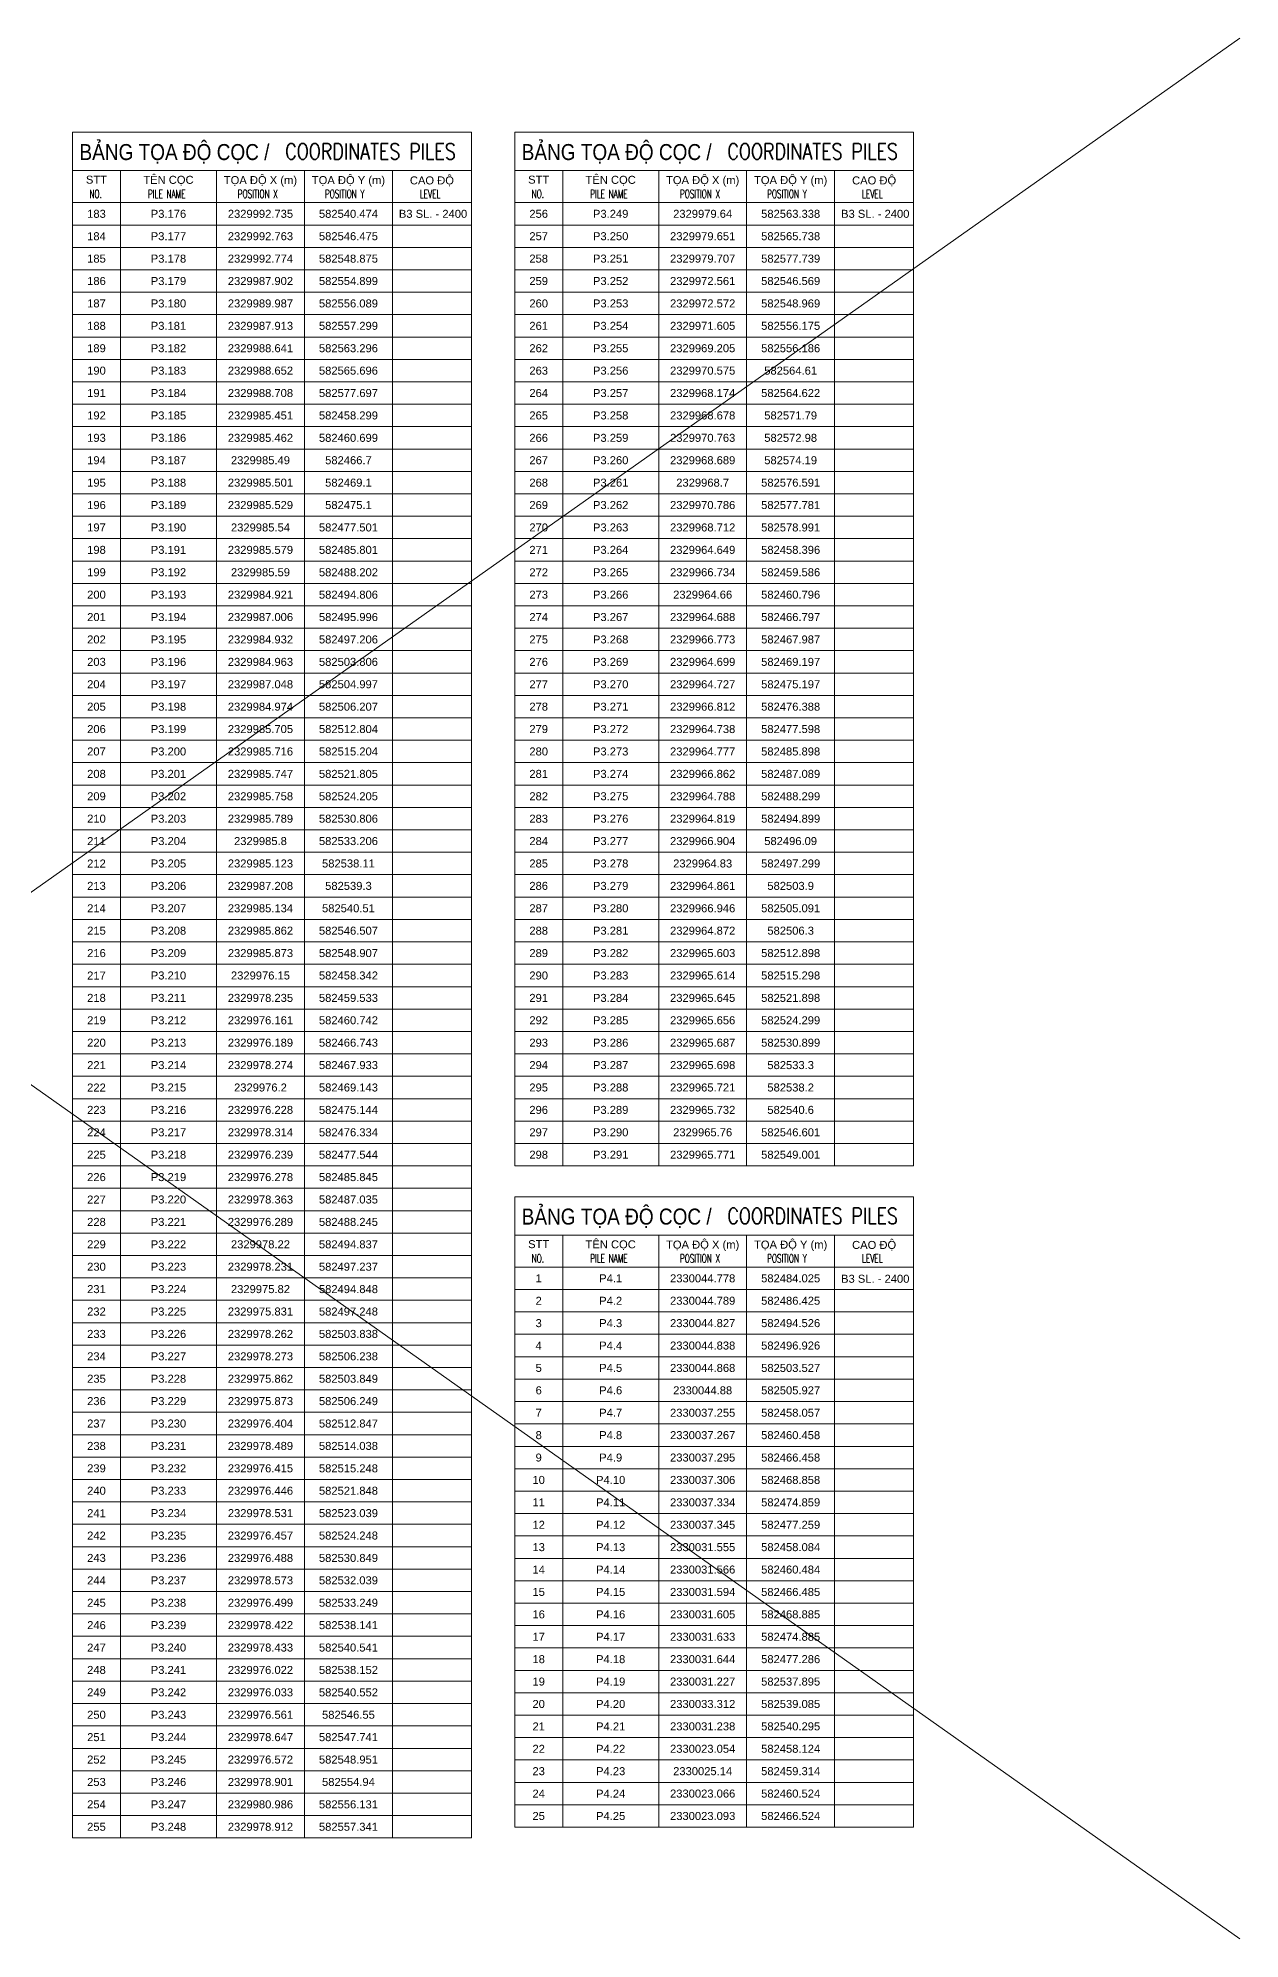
# Model space of a CAD drawing. Header units: millimetres. Extents: x -270655 to 676466, y -1281 to 105022.
# Drawn here: x 357453 to 395018, y 45622 to 105022 of the extents above; entities that cross this region are included whole.
import ezdxf
from ezdxf.enums import TextEntityAlignment as Align

# ---------------------------------------------------------------- set-up
doc = ezdxf.new("R2010")
doc.units = ezdxf.units.MM
doc.layers.get('Defpoints').update_dxf_attribs({"color": 151, "lineweight": 9})
for name, color, linetype, lineweight in [('DTC-KY HIEU', 3, 'Continuous', 20), ('DTC-TEXT2.5', 1, 'Continuous', 20), ('DTC-TEXT5.0', 1, 'Continuous', 20), ('Text E', 8, 'Continuous', 13)]:
    doc.layers.add(name, color=color, linetype=linetype, lineweight=lineweight)
doc.layers.add('IDEA_Text', color=8, linetype='Continuous')
doc.styles.add('arial-3', font='romans.shx', dxfattribs={"width": 0.7})
doc.styles.add('DTC-250', font='arial.ttf', dxfattribs={"width": 0.8})
doc.styles.add('DTC-500', font='arial.ttf', dxfattribs={"width": 0.8})

msp = doc.modelspace()

# ---------------------------------------------------------------- linework, layer by layer
at = {"layer": 'Defpoints'}
for p, q in [((310918.4, 105021.7), (395018.4, 45621.7)), ((310918.4, 45621.7), (395018.4, 105021.7))]:
    msp.add_line(p, q, dxfattribs=at)
at = {"layer": 'DTC-KY HIEU'}
for p, q in [((358530.3, 102078.7), (370999.3, 102078.7)), ((358530.3, 102078.7), (358530.3, 48778.7)), ((358530.3, 102078.7), (358530.3, 48778.7)), ((370999.3, 102078.7), (370999.3, 48778.7)), ((372350.6, 102078.7), (384819.6, 102078.7)), ((372350.6, 102078.7), (372350.6, 69778.7)), ((384819.6, 102078.7), (384819.6, 69778.7)), ((358530.3, 100878.7), (370999.3, 100878.7)), ((360030.3, 100878.7), (360030.3, 48778.7)), ((363030.3, 100878.7), (363030.3, 48778.7)), ((365780.3, 100878.7), (365780.3, 48778.7)), ((368530.3, 100878.7), (368530.3, 48778.7)), ((372350.6, 100878.7), (384819.6, 100878.7)), ((373850.6, 100878.7), (373850.6, 69778.7)), ((376850.6, 100878.7), (376850.6, 69778.7)), ((379600.6, 100878.7), (379600.6, 69778.7)), ((382350.6, 100878.7), (382350.6, 69778.7)), ((358530.3, 99878.7), (370999.3, 99878.7)), ((372350.6, 99878.7), (384819.6, 99878.7)), ((358530.3, 99178.7), (370999.3, 99178.7)), ((372350.6, 99178.7), (384819.6, 99178.7)), ((358530.3, 98478.7), (370999.3, 98478.7)), ((372350.6, 98478.7), (384819.6, 98478.7)), ((358530.3, 97778.7), (370999.3, 97778.7)), ((372350.6, 97778.7), (384819.6, 97778.7)), ((358530.3, 97078.7), (370999.3, 97078.7)), ((372350.6, 97078.7), (384819.6, 97078.7)), ((358530.3, 96378.7), (370999.3, 96378.7)), ((372350.6, 96378.7), (384819.6, 96378.7)), ((358530.3, 95678.7), (370999.3, 95678.7)), ((372350.6, 95678.7), (384819.6, 95678.7)), ((358530.3, 94978.7), (370999.3, 94978.7)), ((372350.6, 94978.7), (384819.6, 94978.7)), ((358530.3, 94278.7), (370999.3, 94278.7)), ((372350.6, 94278.7), (384819.6, 94278.7)), ((358530.3, 93578.7), (370999.3, 93578.7)), ((372350.6, 93578.7), (384819.6, 93578.7)), ((358530.3, 92878.7), (370999.3, 92878.7)), ((372350.6, 92878.7), (384819.6, 92878.7)), ((358530.3, 92178.7), (370999.3, 92178.7)), ((372350.6, 92178.7), (384819.6, 92178.7)), ((358530.3, 91478.7), (370999.3, 91478.7)), ((372350.6, 91478.7), (384819.6, 91478.7)), ((358530.3, 90778.7), (370999.3, 90778.7)), ((372350.6, 90778.7), (384819.6, 90778.7)), ((358530.3, 90078.7), (370999.3, 90078.7)), ((372350.6, 90078.7), (384819.6, 90078.7)), ((358530.3, 89378.7), (370999.3, 89378.7)), ((372350.6, 89378.7), (384819.6, 89378.7)), ((358530.3, 88678.7), (370999.3, 88678.7)), ((372350.6, 88678.7), (384819.6, 88678.7)), ((358530.3, 87978.7), (370999.3, 87978.7)), ((372350.6, 87978.7), (384819.6, 87978.7)), ((358530.3, 87278.7), (370999.3, 87278.7)), ((372350.6, 87278.7), (384819.6, 87278.7)), ((358530.3, 86578.7), (370999.3, 86578.7)), ((372350.6, 86578.7), (384819.6, 86578.7)), ((358530.3, 85878.7), (370999.3, 85878.7)), ((372350.6, 85878.7), (384819.6, 85878.7)), ((358530.3, 85178.7), (370999.3, 85178.7)), ((372350.6, 85178.7), (384819.6, 85178.7)), ((358530.3, 84478.7), (370999.3, 84478.7)), ((372350.6, 84478.7), (384819.6, 84478.7)), ((358530.3, 83778.7), (370999.3, 83778.7)), ((372350.6, 83778.7), (384819.6, 83778.7)), ((358530.3, 83078.7), (370999.3, 83078.7)), ((372350.6, 83078.7), (384819.6, 83078.7)), ((358530.3, 82378.7), (370999.3, 82378.7)), ((372350.6, 82378.7), (384819.6, 82378.7)), ((358530.3, 81678.7), (370999.3, 81678.7)), ((372350.6, 81678.7), (384819.6, 81678.7)), ((358530.3, 80978.7), (370999.3, 80978.7)), ((372350.6, 80978.7), (384819.6, 80978.7)), ((358530.3, 80278.7), (370999.3, 80278.7)), ((372350.6, 80278.7), (384819.6, 80278.7)), ((358530.3, 79578.7), (370999.3, 79578.7)), ((372350.6, 79578.7), (384819.6, 79578.7)), ((358530.3, 78878.7), (370999.3, 78878.7)), ((372350.6, 78878.7), (384819.6, 78878.7)), ((358530.3, 78178.7), (370999.3, 78178.7)), ((372350.6, 78178.7), (384819.6, 78178.7)), ((358530.3, 77478.7), (370999.3, 77478.7)), ((372350.6, 77478.7), (384819.6, 77478.7)), ((358530.3, 76778.7), (370999.3, 76778.7)), ((372350.6, 76778.7), (384819.6, 76778.7)), ((358530.3, 76078.7), (370999.3, 76078.7)), ((372350.6, 76078.7), (384819.6, 76078.7)), ((358530.3, 75378.7), (370999.3, 75378.7)), ((372350.6, 75378.7), (384819.6, 75378.7)), ((358530.3, 74678.7), (370999.3, 74678.7)), ((372350.6, 74678.7), (384819.6, 74678.7)), ((358530.3, 73978.7), (370999.3, 73978.7)), ((372350.6, 73978.7), (384819.6, 73978.7)), ((358530.3, 73278.7), (370999.3, 73278.7)), ((372350.6, 73278.7), (384819.6, 73278.7)), ((358530.3, 72578.7), (370999.3, 72578.7)), ((372350.6, 72578.7), (384819.6, 72578.7)), ((358530.3, 71878.7), (370999.3, 71878.7)), ((372350.6, 71878.7), (384819.6, 71878.7)), ((358530.3, 71178.7), (370999.3, 71178.7)), ((372350.6, 71178.7), (384819.6, 71178.7)), ((358530.3, 70478.7), (370999.3, 70478.7)), ((372350.6, 70478.7), (384819.6, 70478.7)), ((358530.3, 69778.7), (370999.3, 69778.7)), ((372350.6, 69778.7), (384819.6, 69778.7)), ((358530.3, 69078.7), (370999.3, 69078.7)), ((358530.3, 68378.7), (370999.3, 68378.7)), ((372350.6, 68815.5), (384819.6, 68815.5)), ((372350.6, 68815.5), (372350.6, 49115.5)), ((384819.6, 68815.5), (384819.6, 49115.5)), ((358530.3, 67678.7), (370999.3, 67678.7)), ((372350.6, 67615.5), (384819.6, 67615.5)), ((373850.6, 67615.5), (373850.6, 49115.5)), ((376850.6, 67615.5), (376850.6, 49115.5)), ((379600.6, 67615.5), (379600.6, 49115.5)), ((382350.6, 67615.5), (382350.6, 49115.5)), ((358530.3, 66978.7), (370999.3, 66978.7)), ((372350.6, 66615.5), (384819.6, 66615.5)), ((358530.3, 66278.7), (370999.3, 66278.7)), ((358530.3, 65578.7), (370999.3, 65578.7)), ((372350.6, 65915.5), (384819.6, 65915.5)), ((358530.3, 64878.7), (370999.3, 64878.7)), ((372350.6, 65215.5), (384819.6, 65215.5)), ((358530.3, 64178.7), (370999.3, 64178.7)), ((372350.6, 64515.5), (384819.6, 64515.5)), ((372350.6, 63815.5), (384819.6, 63815.5)), ((358530.3, 63478.7), (370999.3, 63478.7)), ((372350.6, 63115.5), (384819.6, 63115.5)), ((358530.3, 62778.7), (370999.3, 62778.7)), ((372350.6, 62415.5), (384819.6, 62415.5)), ((358530.3, 62078.7), (370999.3, 62078.7)), ((358530.3, 61378.7), (370999.3, 61378.7)), ((372350.6, 61715.5), (384819.6, 61715.5)), ((358530.3, 60678.7), (370999.3, 60678.7)), ((372350.6, 61015.5), (384819.6, 61015.5)), ((372350.6, 60315.5), (384819.6, 60315.5)), ((358530.3, 59978.7), (370999.3, 59978.7)), ((372350.6, 59615.5), (384819.6, 59615.5)), ((358530.3, 59278.7), (370999.3, 59278.7)), ((372350.6, 58915.5), (384819.6, 58915.5)), ((358530.3, 58578.7), (370999.3, 58578.7)), ((372350.6, 58215.5), (384819.6, 58215.5)), ((358530.3, 57878.7), (370999.3, 57878.7)), ((358530.3, 57178.7), (370999.3, 57178.7)), ((372350.6, 57515.5), (384819.6, 57515.5)), ((358530.3, 56478.7), (370999.3, 56478.7)), ((372350.6, 56815.5), (384819.6, 56815.5)), ((372350.6, 56115.5), (384819.6, 56115.5)), ((358530.3, 55778.7), (370999.3, 55778.7)), ((372350.6, 55415.5), (384819.6, 55415.5)), ((358530.3, 55078.7), (370999.3, 55078.7)), ((372350.6, 54715.5), (384819.6, 54715.5)), ((358530.3, 54378.7), (370999.3, 54378.7)), ((358530.3, 53678.7), (370999.3, 53678.7)), ((372350.6, 54015.5), (384819.6, 54015.5)), ((358530.3, 52978.7), (370999.3, 52978.7)), ((372350.6, 53315.5), (384819.6, 53315.5)), ((358530.3, 52278.7), (370999.3, 52278.7)), ((372350.6, 52615.5), (384819.6, 52615.5)), ((372350.6, 51915.5), (384819.6, 51915.5)), ((358530.3, 51578.7), (370999.3, 51578.7)), ((372350.6, 51215.5), (384819.6, 51215.5)), ((358530.3, 50878.7), (370999.3, 50878.7)), ((372350.6, 50515.5), (384819.6, 50515.5)), ((358530.3, 50178.7), (370999.3, 50178.7)), ((358530.3, 49478.7), (370999.3, 49478.7)), ((372350.6, 49815.5), (384819.6, 49815.5)), ((358530.3, 48778.7), (370999.3, 48778.7)), ((372350.6, 49115.5), (384819.6, 49115.5))]:
    msp.add_line(p, q, dxfattribs=at)

# ---------------------------------------------------------------- texts
at = {"layer": 'DTC-TEXT2.5', "style": 'DTC-250'}
for s, p in [('STT', (359280.3, 100596.5)), ('TÊN CỌC', (361530.3, 100596.5)), ('TỌA ĐỘ X (m)', (364405.3, 100578.7)), ('TỌA ĐỘ Y (m)', (367155.3, 100578.7)), ('CAO ĐỘ', (369764.1, 100578.7)), ('STT', (373100.6, 100596.5)), ('TÊN CỌC', (375350.6, 100596.5)), ('TỌA ĐỘ X (m)', (378225.6, 100578.7)), ('TỌA ĐỘ Y (m)', (380975.6, 100578.7)), ('CAO ĐỘ', (383584.4, 100578.7)), ('183', (359280.3, 99528.7)), ('P3.176', (361530.3, 99528.7)), ('2329992.735', (364405.3, 99528.7)), ('582540.474', (367155.3, 99528.7)), ('B3 SL. - 2400', (369799.1, 99528.7)), ('256', (373100.6, 99528.7)), ('P3.249', (375350.6, 99528.7)), ('2329979.64', (378225.6, 99528.7)), ('582563.338', (380975.6, 99528.7)), ('B3 SL. - 2400', (383619.4, 99528.7)), ('184', (359280.3, 98828.7)), ('P3.177', (361530.3, 98828.7)), ('2329992.763', (364405.3, 98828.7)), ('582546.475', (367155.3, 98828.7)), ('257', (373100.6, 98828.7)), ('P3.250', (375350.6, 98828.7)), ('2329979.651', (378225.6, 98828.7)), ('582565.738', (380975.6, 98828.7)), ('185', (359280.3, 98128.7)), ('P3.178', (361530.3, 98128.7)), ('2329992.774', (364405.3, 98128.7)), ('582548.875', (367155.3, 98128.7)), ('258', (373100.6, 98128.7)), ('P3.251', (375350.6, 98128.7)), ('2329979.707', (378225.6, 98128.7)), ('582577.739', (380975.6, 98128.7)), ('186', (359280.3, 97428.7)), ('P3.179', (361530.3, 97428.7)), ('2329987.902', (364405.3, 97428.7)), ('582554.899', (367155.3, 97428.7)), ('259', (373100.6, 97428.7)), ('P3.252', (375350.6, 97428.7)), ('2329972.561', (378225.6, 97428.7)), ('582546.569', (380975.6, 97428.7)), ('187', (359280.3, 96728.7)), ('P3.180', (361530.3, 96728.7)), ('2329989.987', (364405.3, 96728.7)), ('582556.089', (367155.3, 96728.7)), ('260', (373100.6, 96728.7)), ('P3.253', (375350.6, 96728.7)), ('2329972.572', (378225.6, 96728.7)), ('582548.969', (380975.6, 96728.7)), ('188', (359280.3, 96028.7)), ('P3.181', (361530.3, 96028.7)), ('2329987.913', (364405.3, 96028.7)), ('582557.299', (367155.3, 96028.7)), ('261', (373100.6, 96028.7)), ('P3.254', (375350.6, 96028.7)), ('2329971.605', (378225.6, 96028.7)), ('582556.175', (380975.6, 96028.7)), ('189', (359280.3, 95328.7)), ('P3.182', (361530.3, 95328.7)), ('2329988.641', (364405.3, 95328.7)), ('582563.296', (367155.3, 95328.7)), ('262', (373100.6, 95328.7)), ('P3.255', (375350.6, 95328.7)), ('2329969.205', (378225.6, 95328.7)), ('582556.186', (380975.6, 95328.7)), ('190', (359280.3, 94628.7)), ('P3.183', (361530.3, 94628.7)), ('2329988.652', (364405.3, 94628.7)), ('582565.696', (367155.3, 94628.7)), ('263', (373100.6, 94628.7)), ('P3.256', (375350.6, 94628.7)), ('2329970.575', (378225.6, 94628.7)), ('582564.61', (380975.6, 94628.7)), ('191', (359280.3, 93928.7)), ('P3.184', (361530.3, 93928.7)), ('2329988.708', (364405.3, 93928.7)), ('582577.697', (367155.3, 93928.7)), ('264', (373100.6, 93928.7)), ('P3.257', (375350.6, 93928.7)), ('2329968.174', (378225.6, 93928.7)), ('582564.622', (380975.6, 93928.7)), ('192', (359280.3, 93228.7)), ('P3.185', (361530.3, 93228.7)), ('2329985.451', (364405.3, 93228.7)), ('582458.299', (367155.3, 93228.7)), ('265', (373100.6, 93228.7)), ('P3.258', (375350.6, 93228.7)), ('2329968.678', (378225.6, 93228.7)), ('582571.79', (380975.6, 93228.7)), ('193', (359280.3, 92528.7)), ('P3.186', (361530.3, 92528.7)), ('2329985.462', (364405.3, 92528.7)), ('582460.699', (367155.3, 92528.7)), ('266', (373100.6, 92528.7)), ('P3.259', (375350.6, 92528.7)), ('2329970.763', (378225.6, 92528.7)), ('582572.98', (380975.6, 92528.7)), ('194', (359280.3, 91828.7)), ('P3.187', (361530.3, 91828.7)), ('2329985.49', (364405.3, 91828.7)), ('582466.7', (367155.3, 91828.7)), ('267', (373100.6, 91828.7)), ('P3.260', (375350.6, 91828.7)), ('2329968.689', (378225.6, 91828.7)), ('582574.19', (380975.6, 91828.7)), ('195', (359280.3, 91128.7)), ('P3.188', (361530.3, 91128.7)), ('2329985.501', (364405.3, 91128.7)), ('582469.1', (367155.3, 91128.7)), ('268', (373100.6, 91128.7)), ('P3.261', (375350.6, 91128.7)), ('2329968.7', (378225.6, 91128.7)), ('582576.591', (380975.6, 91128.7)), ('196', (359280.3, 90428.7)), ('P3.189', (361530.3, 90428.7)), ('2329985.529', (364405.3, 90428.7)), ('582475.1', (367155.3, 90428.7)), ('269', (373100.6, 90428.7)), ('P3.262', (375350.6, 90428.7)), ('2329970.786', (378225.6, 90428.7)), ('582577.781', (380975.6, 90428.7)), ('197', (359280.3, 89728.7)), ('P3.190', (361530.3, 89728.7)), ('2329985.54', (364405.3, 89728.7)), ('582477.501', (367155.3, 89728.7)), ('270', (373100.6, 89728.7)), ('P3.263', (375350.6, 89728.7)), ('2329968.712', (378225.6, 89728.7)), ('582578.991', (380975.6, 89728.7)), ('198', (359280.3, 89028.7)), ('P3.191', (361530.3, 89028.7)), ('2329985.579', (364405.3, 89028.7)), ('582485.801', (367155.3, 89028.7)), ('271', (373100.6, 89028.7)), ('P3.264', (375350.6, 89028.7)), ('2329964.649', (378225.6, 89028.7)), ('582458.396', (380975.6, 89028.7)), ('199', (359280.3, 88328.7)), ('P3.192', (361530.3, 88328.7)), ('2329985.59', (364405.3, 88328.7)), ('582488.202', (367155.3, 88328.7)), ('272', (373100.6, 88328.7)), ('P3.265', (375350.6, 88328.7)), ('2329966.734', (378225.6, 88328.7)), ('582459.586', (380975.6, 88328.7)), ('200', (359280.3, 87628.7)), ('P3.193', (361530.3, 87628.7)), ('2329984.921', (364405.3, 87628.7)), ('582494.806', (367155.3, 87628.7)), ('273', (373100.6, 87628.7)), ('P3.266', (375350.6, 87628.7)), ('2329964.66', (378225.6, 87628.7)), ('582460.796', (380975.6, 87628.7)), ('201', (359280.3, 86928.7)), ('P3.194', (361530.3, 86928.7)), ('2329987.006', (364405.3, 86928.7)), ('582495.996', (367155.3, 86928.7)), ('274', (373100.6, 86928.7)), ('P3.267', (375350.6, 86928.7)), ('2329964.688', (378225.6, 86928.7)), ('582466.797', (380975.6, 86928.7)), ('202', (359280.3, 86228.7)), ('P3.195', (361530.3, 86228.7)), ('2329984.932', (364405.3, 86228.7)), ('582497.206', (367155.3, 86228.7)), ('275', (373100.6, 86228.7)), ('P3.268', (375350.6, 86228.7)), ('2329966.773', (378225.6, 86228.7)), ('582467.987', (380975.6, 86228.7)), ('203', (359280.3, 85528.7)), ('P3.196', (361530.3, 85528.7)), ('2329984.963', (364405.3, 85528.7)), ('582503.806', (367155.3, 85528.7)), ('276', (373100.6, 85528.7)), ('P3.269', (375350.6, 85528.7)), ('2329964.699', (378225.6, 85528.7)), ('582469.197', (380975.6, 85528.7)), ('204', (359280.3, 84828.7)), ('P3.197', (361530.3, 84828.7)), ('2329987.048', (364405.3, 84828.7)), ('582504.997', (367155.3, 84828.7)), ('277', (373100.6, 84828.7)), ('P3.270', (375350.6, 84828.7)), ('2329964.727', (378225.6, 84828.7)), ('582475.197', (380975.6, 84828.7)), ('205', (359280.3, 84128.7)), ('P3.198', (361530.3, 84128.7)), ('2329984.974', (364405.3, 84128.7)), ('582506.207', (367155.3, 84128.7)), ('278', (373100.6, 84128.7)), ('P3.271', (375350.6, 84128.7)), ('2329966.812', (378225.6, 84128.7)), ('582476.388', (380975.6, 84128.7)), ('206', (359280.3, 83428.7)), ('P3.199', (361530.3, 83428.7)), ('2329985.705', (364405.3, 83428.7)), ('582512.804', (367155.3, 83428.7)), ('279', (373100.6, 83428.7)), ('P3.272', (375350.6, 83428.7)), ('2329964.738', (378225.6, 83428.7)), ('582477.598', (380975.6, 83428.7)), ('207', (359280.3, 82728.7)), ('P3.200', (361530.3, 82728.7)), ('2329985.716', (364405.3, 82728.7)), ('582515.204', (367155.3, 82728.7)), ('280', (373100.6, 82728.7)), ('P3.273', (375350.6, 82728.7)), ('2329964.777', (378225.6, 82728.7)), ('582485.898', (380975.6, 82728.7)), ('208', (359280.3, 82028.7)), ('P3.201', (361530.3, 82028.7)), ('2329985.747', (364405.3, 82028.7)), ('582521.805', (367155.3, 82028.7)), ('281', (373100.6, 82028.7)), ('P3.274', (375350.6, 82028.7)), ('2329966.862', (378225.6, 82028.7)), ('582487.089', (380975.6, 82028.7)), ('209', (359280.3, 81328.7)), ('P3.202', (361530.3, 81328.7)), ('2329985.758', (364405.3, 81328.7)), ('582524.205', (367155.3, 81328.7)), ('282', (373100.6, 81328.7)), ('P3.275', (375350.6, 81328.7)), ('2329964.788', (378225.6, 81328.7)), ('582488.299', (380975.6, 81328.7)), ('210', (359280.3, 80628.7)), ('P3.203', (361530.3, 80628.7)), ('2329985.789', (364405.3, 80628.7)), ('582530.806', (367155.3, 80628.7)), ('283', (373100.6, 80628.7)), ('P3.276', (375350.6, 80628.7)), ('2329964.819', (378225.6, 80628.7)), ('582494.899', (380975.6, 80628.7)), ('211', (359280.3, 79928.7)), ('P3.204', (361530.3, 79928.7)), ('2329985.8', (364405.3, 79928.7)), ('582533.206', (367155.3, 79928.7)), ('284', (373100.6, 79928.7)), ('P3.277', (375350.6, 79928.7)), ('2329966.904', (378225.6, 79928.7)), ('582496.09', (380975.6, 79928.7)), ('212', (359280.3, 79228.7)), ('P3.205', (361530.3, 79228.7)), ('2329985.123', (364405.3, 79228.7)), ('582538.11', (367155.3, 79228.7)), ('285', (373100.6, 79228.7)), ('P3.278', (375350.6, 79228.7)), ('2329964.83', (378225.6, 79228.7)), ('582497.299', (380975.6, 79228.7)), ('213', (359280.3, 78528.7)), ('P3.206', (361530.3, 78528.7)), ('2329987.208', (364405.3, 78528.7)), ('582539.3', (367155.3, 78528.7)), ('286', (373100.6, 78528.7)), ('P3.279', (375350.6, 78528.7)), ('2329964.861', (378225.6, 78528.7)), ('582503.9', (380975.6, 78528.7)), ('214', (359280.3, 77828.7)), ('P3.207', (361530.3, 77828.7)), ('2329985.134', (364405.3, 77828.7)), ('582540.51', (367155.3, 77828.7)), ('287', (373100.6, 77828.7)), ('P3.280', (375350.6, 77828.7)), ('2329966.946', (378225.6, 77828.7)), ('582505.091', (380975.6, 77828.7)), ('215', (359280.3, 77128.7)), ('P3.208', (361530.3, 77128.7)), ('2329985.862', (364405.3, 77128.7)), ('582546.507', (367155.3, 77128.7)), ('288', (373100.6, 77128.7)), ('P3.281', (375350.6, 77128.7)), ('2329964.872', (378225.6, 77128.7)), ('582506.3', (380975.6, 77128.7)), ('216', (359280.3, 76428.7)), ('P3.209', (361530.3, 76428.7)), ('2329985.873', (364405.3, 76428.7)), ('582548.907', (367155.3, 76428.7)), ('289', (373100.6, 76428.7)), ('P3.282', (375350.6, 76428.7)), ('2329965.603', (378225.6, 76428.7)), ('582512.898', (380975.6, 76428.7)), ('217', (359280.3, 75728.7)), ('P3.210', (361530.3, 75728.7)), ('2329976.15', (364405.3, 75728.7)), ('582458.342', (367155.3, 75728.7)), ('290', (373100.6, 75728.7)), ('P3.283', (375350.6, 75728.7)), ('2329965.614', (378225.6, 75728.7)), ('582515.298', (380975.6, 75728.7)), ('218', (359280.3, 75028.7)), ('P3.211', (361530.3, 75028.7)), ('2329978.235', (364405.3, 75028.7)), ('582459.533', (367155.3, 75028.7)), ('291', (373100.6, 75028.7)), ('P3.284', (375350.6, 75028.7)), ('2329965.645', (378225.6, 75028.7)), ('582521.898', (380975.6, 75028.7)), ('219', (359280.3, 74328.7)), ('P3.212', (361530.3, 74328.7)), ('2329976.161', (364405.3, 74328.7)), ('582460.742', (367155.3, 74328.7)), ('292', (373100.6, 74328.7)), ('P3.285', (375350.6, 74328.7)), ('2329965.656', (378225.6, 74328.7)), ('582524.299', (380975.6, 74328.7)), ('220', (359280.3, 73628.7)), ('P3.213', (361530.3, 73628.7)), ('2329976.189', (364405.3, 73628.7)), ('582466.743', (367155.3, 73628.7)), ('293', (373100.6, 73628.7)), ('P3.286', (375350.6, 73628.7)), ('2329965.687', (378225.6, 73628.7)), ('582530.899', (380975.6, 73628.7)), ('221', (359280.3, 72928.7)), ('P3.214', (361530.3, 72928.7)), ('2329978.274', (364405.3, 72928.7)), ('582467.933', (367155.3, 72928.7)), ('294', (373100.6, 72928.7)), ('P3.287', (375350.6, 72928.7)), ('2329965.698', (378225.6, 72928.7)), ('582533.3', (380975.6, 72928.7)), ('222', (359280.3, 72228.7)), ('P3.215', (361530.3, 72228.7)), ('2329976.2', (364405.3, 72228.7)), ('582469.143', (367155.3, 72228.7)), ('295', (373100.6, 72228.7)), ('P3.288', (375350.6, 72228.7)), ('2329965.721', (378225.6, 72228.7)), ('582538.2', (380975.6, 72228.7)), ('223', (359280.3, 71528.7)), ('P3.216', (361530.3, 71528.7)), ('2329976.228', (364405.3, 71528.7)), ('582475.144', (367155.3, 71528.7)), ('296', (373100.6, 71528.7)), ('P3.289', (375350.6, 71528.7)), ('2329965.732', (378225.6, 71528.7)), ('582540.6', (380975.6, 71528.7)), ('224', (359280.3, 70828.7)), ('P3.217', (361530.3, 70828.7)), ('2329978.314', (364405.3, 70828.7)), ('582476.334', (367155.3, 70828.7)), ('297', (373100.6, 70828.7)), ('P3.290', (375350.6, 70828.7)), ('2329965.76', (378225.6, 70828.7)), ('582546.601', (380975.6, 70828.7)), ('225', (359280.3, 70128.7)), ('P3.218', (361530.3, 70128.7)), ('2329976.239', (364405.3, 70128.7)), ('582477.544', (367155.3, 70128.7)), ('298', (373100.6, 70128.7)), ('P3.291', (375350.6, 70128.7)), ('2329965.771', (378225.6, 70128.7)), ('582549.001', (380975.6, 70128.7)), ('226', (359280.3, 69428.7)), ('P3.219', (361530.3, 69428.7)), ('2329976.278', (364405.3, 69428.7)), ('582485.845', (367155.3, 69428.7)), ('227', (359280.3, 68728.7)), ('P3.220', (361530.3, 68728.7)), ('2329978.363', (364405.3, 68728.7)), ('582487.035', (367155.3, 68728.7)), ('228', (359280.3, 68028.7)), ('P3.221', (361530.3, 68028.7)), ('2329976.289', (364405.3, 68028.7)), ('582488.245', (367155.3, 68028.7)), ('229', (359280.3, 67328.7)), ('P3.222', (361530.3, 67328.7)), ('2329978.22', (364405.3, 67328.7)), ('582494.837', (367155.3, 67328.7)), ('STT', (373100.6, 67333.3)), ('TÊN CỌC', (375350.6, 67333.3)), ('TỌA ĐỘ X (m)', (378225.6, 67315.5)), ('TỌA ĐỘ Y (m)', (380975.6, 67315.5)), ('CAO ĐỘ', (383584.4, 67315.5)), ('230', (359280.3, 66628.7)), ('P3.223', (361530.3, 66628.7)), ('2329978.231', (364405.3, 66628.7)), ('582497.237', (367155.3, 66628.7)), ('231', (359280.3, 65928.7)), ('P3.224', (361530.3, 65928.7)), ('2329975.82', (364405.3, 65928.7)), ('582494.848', (367155.3, 65928.7)), ('1', (373100.6, 66265.5)), ('P4.1', (375350.6, 66265.5)), ('2330044.778', (378225.6, 66265.5)), ('582484.025', (380975.6, 66265.5)), ('B3 SL. - 2400', (383619.4, 66252.2)), ('232', (359280.3, 65228.7)), ('P3.225', (361530.3, 65228.7)), ('2329975.831', (364405.3, 65228.7)), ('582497.248', (367155.3, 65228.7)), ('2', (373100.6, 65565.5)), ('P4.2', (375350.6, 65565.5)), ('2330044.789', (378225.6, 65565.5)), ('582486.425', (380975.6, 65565.5)), ('3', (373100.6, 64865.5)), ('P4.3', (375350.6, 64865.5)), ('2330044.827', (378225.6, 64865.5)), ('582494.526', (380975.6, 64865.5)), ('233', (359280.3, 64528.7)), ('P3.226', (361530.3, 64528.7)), ('2329978.262', (364405.3, 64528.7)), ('582503.838', (367155.3, 64528.7)), ('4', (373100.6, 64165.5)), ('P4.4', (375350.6, 64165.5)), ('2330044.838', (378225.6, 64165.5)), ('582496.926', (380975.6, 64165.5)), ('234', (359280.3, 63828.7)), ('P3.227', (361530.3, 63828.7)), ('2329978.273', (364405.3, 63828.7)), ('582506.238', (367155.3, 63828.7)), ('5', (373100.6, 63465.5)), ('P4.5', (375350.6, 63465.5)), ('2330044.868', (378225.6, 63465.5)), ('582503.527', (380975.6, 63465.5)), ('235', (359280.3, 63128.7)), ('P3.228', (361530.3, 63128.7)), ('2329975.862', (364405.3, 63128.7)), ('582503.849', (367155.3, 63128.7)), ('236', (359280.3, 62428.7)), ('P3.229', (361530.3, 62428.7)), ('2329975.873', (364405.3, 62428.7)), ('582506.249', (367155.3, 62428.7)), ('6', (373100.6, 62765.5)), ('P4.6', (375350.6, 62765.5)), ('2330044.88', (378225.6, 62765.5)), ('582505.927', (380975.6, 62765.5)), ('237', (359280.3, 61728.7)), ('P3.230', (361530.3, 61728.7)), ('2329976.404', (364405.3, 61728.7)), ('582512.847', (367155.3, 61728.7)), ('7', (373100.6, 62065.5)), ('P4.7', (375350.6, 62065.5)), ('2330037.255', (378225.6, 62065.5)), ('582458.057', (380975.6, 62065.5)), ('8', (373100.6, 61365.5)), ('P4.8', (375350.6, 61365.5)), ('2330037.267', (378225.6, 61365.5)), ('582460.458', (380975.6, 61365.5)), ('238', (359280.3, 61028.7)), ('P3.231', (361530.3, 61028.7)), ('2329978.489', (364405.3, 61028.7)), ('582514.038', (367155.3, 61028.7)), ('9', (373100.6, 60665.5)), ('P4.9', (375350.6, 60665.5)), ('2330037.295', (378225.6, 60665.5)), ('582466.458', (380975.6, 60665.5)), ('239', (359280.3, 60328.7)), ('P3.232', (361530.3, 60328.7)), ('2329976.415', (364405.3, 60328.7)), ('582515.248', (367155.3, 60328.7)), ('10', (373100.6, 59965.5)), ('P4.10', (375350.6, 59965.5)), ('2330037.306', (378225.6, 59965.5)), ('582468.858', (380975.6, 59965.5)), ('240', (359280.3, 59628.7)), ('P3.233', (361530.3, 59628.7)), ('2329976.446', (364405.3, 59628.7)), ('582521.848', (367155.3, 59628.7)), ('241', (359280.3, 58928.7)), ('P3.234', (361530.3, 58928.7)), ('2329978.531', (364405.3, 58928.7)), ('582523.039', (367155.3, 58928.7)), ('11', (373100.6, 59265.5)), ('P4.11', (375350.6, 59265.5)), ('2330037.334', (378225.6, 59265.5)), ('582474.859', (380975.6, 59265.5)), ('242', (359280.3, 58228.7)), ('P3.235', (361530.3, 58228.7)), ('2329976.457', (364405.3, 58228.7)), ('582524.248', (367155.3, 58228.7)), ('12', (373100.6, 58565.5)), ('P4.12', (375350.6, 58565.5)), ('2330037.345', (378225.6, 58565.5)), ('582477.259', (380975.6, 58565.5)), ('243', (359280.3, 57528.7)), ('P3.236', (361530.3, 57528.7)), ('2329976.488', (364405.3, 57528.7)), ('582530.849', (367155.3, 57528.7)), ('13', (373100.6, 57865.5)), ('P4.13', (375350.6, 57865.5)), ('2330031.555', (378225.6, 57865.5)), ('582458.084', (380975.6, 57865.5)), ('14', (373100.6, 57165.5)), ('P4.14', (375350.6, 57165.5)), ('2330031.566', (378225.6, 57165.5)), ('582460.484', (380975.6, 57165.5)), ('244', (359280.3, 56828.7)), ('P3.237', (361530.3, 56828.7)), ('2329978.573', (364405.3, 56828.7)), ('582532.039', (367155.3, 56828.7)), ('15', (373100.6, 56465.5)), ('P4.15', (375350.6, 56465.5)), ('2330031.594', (378225.6, 56465.5)), ('582466.485', (380975.6, 56465.5)), ('245', (359280.3, 56128.7)), ('P3.238', (361530.3, 56128.7)), ('2329976.499', (364405.3, 56128.7)), ('582533.249', (367155.3, 56128.7)), ('16', (373100.6, 55765.5)), ('P4.16', (375350.6, 55765.5)), ('2330031.605', (378225.6, 55765.5)), ('582468.885', (380975.6, 55765.5)), ('246', (359280.3, 55428.7)), ('P3.239', (361530.3, 55428.7)), ('2329978.422', (364405.3, 55428.7)), ('582538.141', (367155.3, 55428.7)), ('247', (359280.3, 54728.7)), ('P3.240', (361530.3, 54728.7)), ('2329978.433', (364405.3, 54728.7)), ('582540.541', (367155.3, 54728.7)), ('17', (373100.6, 55065.5)), ('P4.17', (375350.6, 55065.5)), ('2330031.633', (378225.6, 55065.5)), ('582474.885', (380975.6, 55065.5)), ('248', (359280.3, 54028.7)), ('P3.241', (361530.3, 54028.7)), ('2329976.022', (364405.3, 54028.7)), ('582538.152', (367155.3, 54028.7)), ('18', (373100.6, 54365.5)), ('P4.18', (375350.6, 54365.5)), ('2330031.644', (378225.6, 54365.5)), ('582477.286', (380975.6, 54365.5)), ('19', (373100.6, 53665.5)), ('P4.19', (375350.6, 53665.5)), ('2330031.227', (378225.6, 53665.5)), ('582537.895', (380975.6, 53665.5)), ('249', (359280.3, 53328.7)), ('P3.242', (361530.3, 53328.7)), ('2329976.033', (364405.3, 53328.7)), ('582540.552', (367155.3, 53328.7)), ('20', (373100.6, 52965.5)), ('P4.20', (375350.6, 52965.5)), ('2330033.312', (378225.6, 52965.5)), ('582539.085', (380975.6, 52965.5)), ('250', (359280.3, 52628.7)), ('P3.243', (361530.3, 52628.7)), ('2329976.561', (364405.3, 52628.7)), ('582546.55', (367155.3, 52628.7)), ('21', (373100.6, 52265.5)), ('P4.21', (375350.6, 52265.5)), ('2330031.238', (378225.6, 52265.5)), ('582540.295', (380975.6, 52265.5)), ('251', (359280.3, 51928.7)), ('P3.244', (361530.3, 51928.7)), ('2329978.647', (364405.3, 51928.7)), ('582547.741', (367155.3, 51928.7)), ('22', (373100.6, 51565.5)), ('P4.22', (375350.6, 51565.5)), ('2330023.054', (378225.6, 51565.5)), ('582458.124', (380975.6, 51565.5)), ('252', (359280.3, 51228.7)), ('P3.245', (361530.3, 51228.7)), ('2329976.572', (364405.3, 51228.7)), ('582548.951', (367155.3, 51228.7)), ('253', (359280.3, 50528.7)), ('P3.246', (361530.3, 50528.7)), ('2329978.901', (364405.3, 50528.7)), ('582554.94', (367155.3, 50528.7)), ('23', (373100.6, 50865.5)), ('P4.23', (375350.6, 50865.5)), ('2330025.14', (378225.6, 50865.5)), ('582459.314', (380975.6, 50865.5)), ('254', (359280.3, 49828.7)), ('P3.247', (361530.3, 49828.7)), ('2329980.986', (364405.3, 49828.7)), ('582556.131', (367155.3, 49828.7)), ('24', (373100.6, 50165.5)), ('P4.24', (375350.6, 50165.5)), ('2330023.066', (378225.6, 50165.5)), ('582460.524', (380975.6, 50165.5)), ('25', (373100.6, 49465.5)), ('P4.25', (375350.6, 49465.5)), ('2330023.093', (378225.6, 49465.5)), ('582466.524', (380975.6, 49465.5)), ('255', (359280.3, 49128.7)), ('P3.248', (361530.3, 49128.7)), ('2329978.912', (364405.3, 49128.7)), ('582557.341', (367155.3, 49128.7))]:
    msp.add_text(s, height=250, dxfattribs=at).set_placement(p, align=Align.MIDDLE)
at = {"layer": 'DTC-TEXT5.0', "style": 'DTC-500', "width": 0.85}
for p in [(361718.2, 101478.7), (375538.5, 101478.7), (375538.5, 68215.5)]:
    msp.add_text('BẢNG TỌA ĐỘ CỌC /', height=500, dxfattribs=at).set_placement(p, align=Align.MIDDLE)
at = {"layer": 'IDEA_Text', "style": 'arial-3', "width": 0.8}
for p in [(367843.6, 101228.2), (381663.9, 101228.2), (381663.9, 67965)]:
    msp.add_text('COORDINATES PILES', height=500, dxfattribs=at).set_placement(p, align=Align.CENTER)
at = {"layer": 'Text E', "style": 'arial-3', "width": 0.65}
for s, p in [('NO.', (359061.1, 100021.9)), ('PILE NAME', (360888, 100021.9)), ('POSITION X', (363695.1, 100021.9)), ('POSITION Y', (366418.6, 100021.9)), ('LEVEL', (369385.7, 100021.9)), ('NO.', (372881.3, 100021.9)), ('PILE NAME', (374708.3, 100021.9)), ('POSITION X', (377515.4, 100021.9)), ('POSITION Y', (380238.9, 100021.9)), ('LEVEL', (383205.9, 100021.9)), ('NO.', (372881.3, 66758.7)), ('PILE NAME', (374708.3, 66758.7)), ('POSITION X', (377515.4, 66758.7)), ('POSITION Y', (380238.9, 66758.7)), ('LEVEL', (383205.9, 66758.7))]:
    msp.add_text(s, height=257.14, dxfattribs=at).set_placement(p)

doc.saveas('drawing.dxf')
